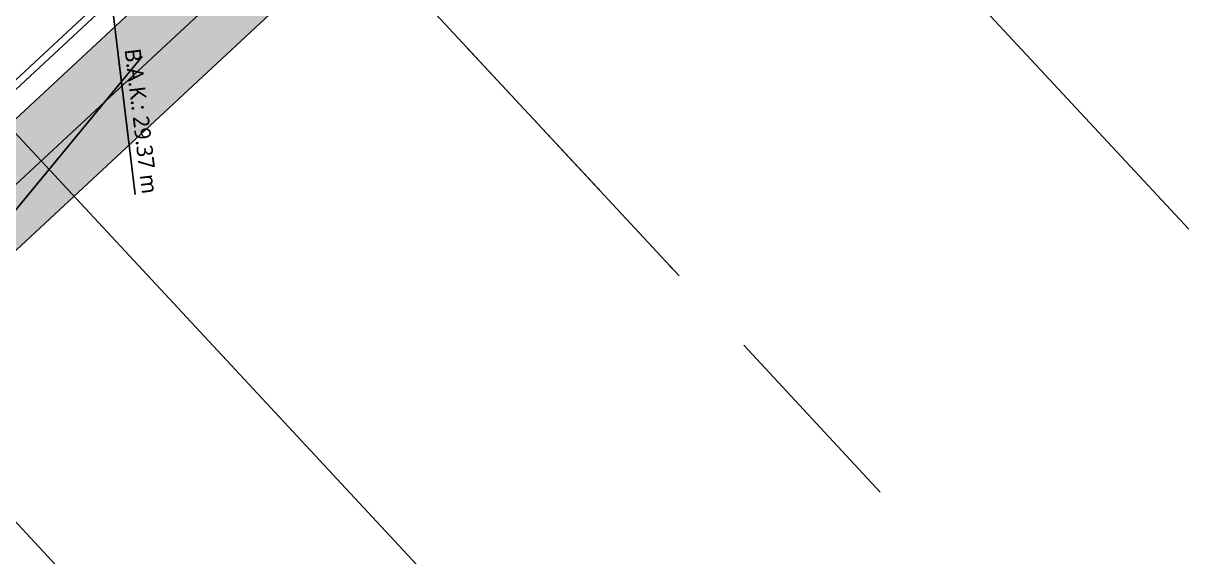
# Model space of a CAD drawing. Header units: millimetres. Extents: x 400392 to 401374, y 4543900 to 4544115.
# Drawn here: x 400510.23 to 400524.76, y 4543988.51 to 4543995.17 of the extents above; entities that cross this region are included whole.
import ezdxf

# ---------------------------------------------------------------- set-up
doc = ezdxf.new("R2010")
doc.units = ezdxf.units.MM
doc.linetypes.add('AKS', pattern=[3, 2.5, -0.25, 0, -0.25])
doc.linetypes.add('DASHDOT2', pattern=[0.5, 0.25, -0.125, 0, -0.125])
doc.layers.add('A-DETL', color=90, linetype='Continuous', lineweight=15)
doc.layers.add('A-DETL-GENF', color=92, linetype='Continuous', lineweight=9)
for name, color, linetype in [('aks prota', 2, 'AKS'), ('kolon tarama prota', 252, 'Continuous'), ('not çizgisi prota', 4, 'Continuous'), ('perde prota', 1, 'Continuous'), ('PRT-AL-TUNEL_EKSENI', 14, 'DASHDOT2'), ('st_s_ölçü', 4, 'Continuous')]:
    doc.layers.add(name, color=color, linetype=linetype)
doc.styles.add('OLCU', font='romanstw.shx')
doc.styles.add('Segoe UI Light_1', font='', dxfattribs={"height": 199.9999999999999})
doc.styles.get('Segoe UI Light_1').set_extended_font_data('Segoe UI Light')
doc.dimstyles.new('1-50', dxfattribs={"dimtxt": 10, "dimasz": 4, "dimexe": 4, "dimexo": 8, "dimgap": 4, "dimtad": 1, "dimdec": 1, "dimrnd": 0.05, "dimzin": 9, "dimdsep": 46, "dimtxsty": 'OLCU', "dimblk1": 'OBLIQUE', "dimblk2": 'OBLIQUE', "dimsah": 1, "dimcen": 2, "dimdle": 4, "dimclrd": 4, "dimclre": 4, "dimclrt": 3, "dimadec": 1, "dimazin": 0, "dimtfac": 1, "dimtdec": 1, "dimtix": 1, "dimtmove": 2, "dimatfit": 3, "dimldrblk": 'OBLIQUE', "dimfxl": 1, "dimtvp": 1, "dimtolj": 1, "dimtzin": 1, "dimarcsym": 0})

# ---------------------------------------------------------------- blocks, each defined once
blk = doc.blocks.new('+24.06 mekanik')
at = {"layer": 'kolon tarama prota', "color": 253}
for p, q in [((105039.7482552758, 206610.6342989783), (114540.1212880791, 193534.4926188961)), ((114612.042898879, 193586.7467278249), (105111.6698660757, 206662.8884079071)), ((109025.4773846316, 201200.3716423002), (111518.5027257984, 201200.3716423003)), ((111518.5027257984, 201200.3716423003), (109771.2973656611, 201200.3716423002))]:
    blk.add_line(p, q, dxfattribs=at)
at = {"layer": 'kolon tarama prota', "color": 253, "style": 'Segoe UI Light_1'}
blk.add_text('B.A.K.: 29.37 m', height=200, dxfattribs=at).set_placement((109709.5761929704, 201286.3091809521))
blk = doc.blocks.new('_Oblique')
at = {"layer": 'st_s_ölçü', "lineweight": -2}
blk.add_line((-0.5, -0.5), (0.5, 0.5), dxfattribs=at)

msp = doc.modelspace()

# ---------------------------------------------------------------- hatches: boundary and pattern name
at = {"layer": 'kolon tarama prota'}
h = msp.add_hatch(color=256, dxfattribs=at)
h.dxf.hatch_style = 1
h.paths.add_polyline_path([(400518.6553771556, 4544000.264360635), (400500.2097405065, 4544020.097567271), (400500.5026436127, 4544020.369978302), (400499.8216160336, 4544021.102236069), (400499.5287129274, 4544020.829825038), (400494.62531436, 4544026.102080957), (400494.9182174662, 4544026.374491988), (400494.2371898876, 4544027.106749754), (400493.9442867814, 4544026.834338724), (400484.8107421547, 4544036.654952744), (400485.118386575, 4544034.121611849), (400516.7397574112, 4544000.121528585), (400498.5065390216, 4543983.163941871), (400490.4373837546, 4543991.840098018), (400489.1193197747, 4543990.614248376), (400489.8003473533, 4543989.88199061), (400490.0200246833, 4543990.086298883), (400498.2253854661, 4543981.263691183), (400500.4544513337, 4543983.336807236), (400500.7268623654, 4543983.043904129), (400501.459120132, 4543983.724931709), (400501.1880711569, 4543984.016370298), (400505.4717790917, 4543988.000381635), (400505.7428280683, 4543987.708943043), (400506.475085835, 4543988.389970622), (400506.2026748019, 4543988.68287373)])

# ---------------------------------------------------------------- linework, layer by layer
at = {"layer": 'A-DETL', "color": 1, "lineweight": 5}
msp.add_lwpolyline([(400410.4979693978, 4544108.041349595), (400518.4062713222, 4543992.015663382)], dxfattribs=at)
at = {"layer": 'aks prota', "ltscale": 10}
for p, q in [((400524.7599808755, 4543992.599262115), (400411.7644162853, 4544114.094899494)), ((400517.5106289857, 4543985.857089084), (400404.5150643955, 4544107.352726462)), ((400494.9632208096, 4543979.049177345), (400520.4994632835, 4544002.798814477))]:
    msp.add_line(p, q, dxfattribs=at)
at = {"layer": 'perde prota'}
msp.add_lwpolyline([(400518.6553771556, 4544000.264360635), (400506.2026748019, 4543988.68287373), (400506.475085835, 4543988.389970622), (400505.7428280683, 4543987.708943043), (400505.4717790917, 4543988.000381635), (400501.1880711569, 4543984.016370298), (400501.459120132, 4543983.724931709), (400500.7268623654, 4543983.043904129), (400500.4544513337, 4543983.336807236), (400498.2253854661, 4543981.263691183), (400490.0200246833, 4543990.086298883), (400489.8003473533, 4543989.88199061), (400489.1193197747, 4543990.614248376), (400490.4373837546, 4543991.840098018), (400498.5065390216, 4543983.163941871), (400516.7397574112, 4544000.121528585), (400485.118386575, 4544034.121611849), (400484.8107421547, 4544036.654952744), (400493.9442867814, 4544026.834338724)], dxfattribs=at)
at = {"layer": 'PRT-AL-TUNEL_EKSENI', "ltscale": 10}
for p, q in [((400408.0665145642, 4544110.65571022), (400521.0620791544, 4543989.160072842)), ((400402.0986137656, 4544105.105335452), (400515.0941783558, 4543983.609698074))]:
    msp.add_line(p, q, dxfattribs=at)

# ---------------------------------------------------------------- block references
at = {"layer": 'A-DETL-GENF', "xscale": 0.001, "yscale": 0.001, "zscale": 0.001, "rotation": 276.9239939588385}
msp.add_blockref('+24.06 mekanik', (400298.4437628733, 4544079.482834451), dxfattribs=at)

# ---------------------------------------------------------------- leaders
at = {"layer": 'not çizgisi prota'}
msp.add_leader([(400506.3051012713, 4543988.209244192), (400507.5555424076, 4543988.328326495), (400508.5351208868, 4543987.275059387)], dimstyle='1-50', override={"dimasz": 12, "dimgap": 4, "dimtad": 0}, dxfattribs=at)

doc.saveas('drawing.dxf')
